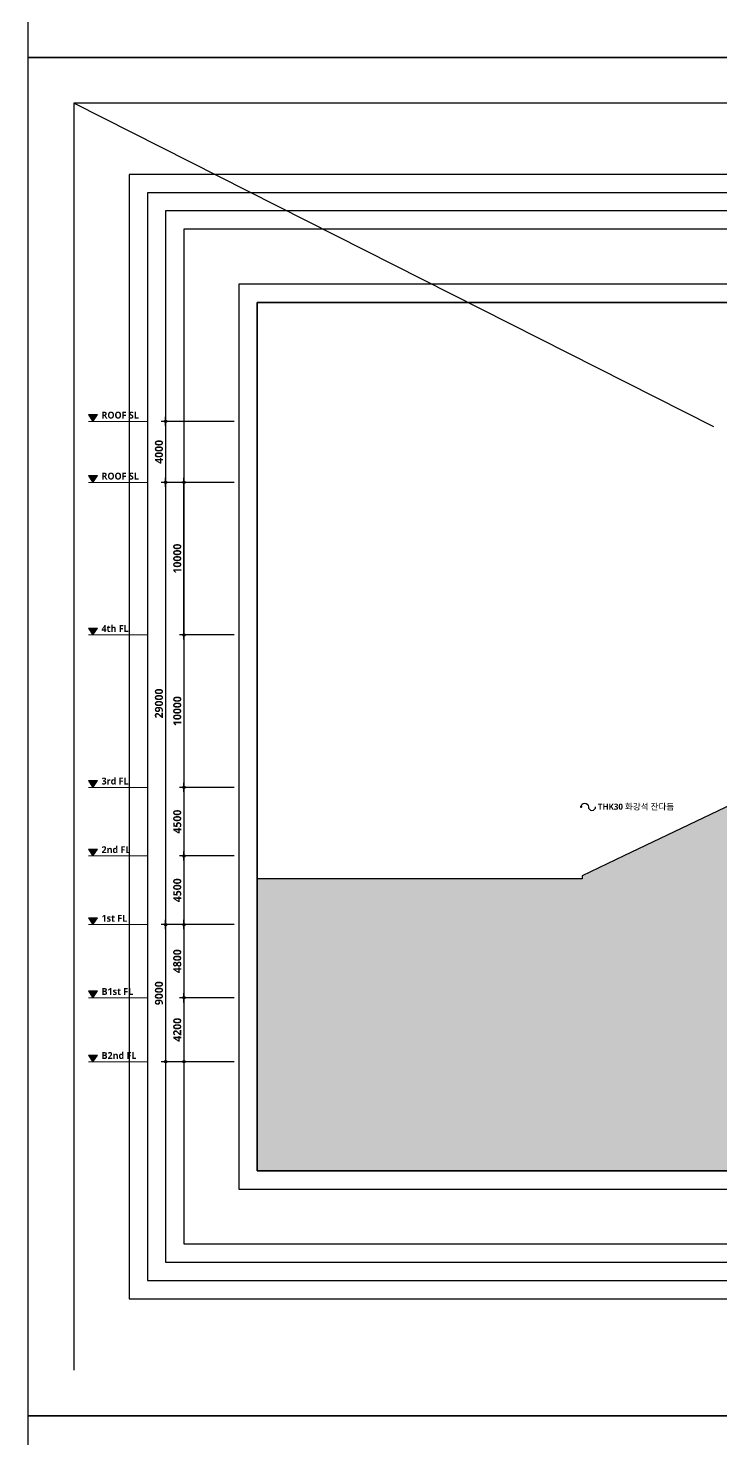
# Model space of a CAD drawing. Header units: millimetres. Extents: x 0 to 190005487, y 0 to 455456909.
# Drawn here: x 0 to 45418, y 87600 to 180110 of the extents above; entities that cross this region are included whole.
import ezdxf

# ---------------------------------------------------------------- set-up
doc = ezdxf.new("R2010")
doc.units = ezdxf.units.MM
doc.header["$LTSCALE"] = 150
doc.header["$MEASUREMENT"] = 0
doc.header["$PDSIZE"] = -10
doc.layers.get('0').update_dxf_attribs({"linetype": 'CONTINUOUS'})
doc.layers.get('Defpoints').update_dxf_attribs({"color": 153, "linetype": 'CONTINUOUS'})
for name, color, linetype in [('A-ANNO-LEAD', 4, 'CONTINUOUS'), ('A-ANNO-TEXT1', 7, 'CONTINUOUS'), ('A-SECT-SOIL-PAT1', 253, 'CONTINUOUS'), ('A-ST-AXIS-DIM', 7, 'CONTINUOUS')]:
    doc.layers.add(name, color=color, linetype=linetype)
doc.layers.add('A-MARK', color=7, linetype='CONTINUOUS', lineweight=15)
doc.layers.add('Defpoint', color=161, linetype='CONTINUOUS', plot=False)
doc.styles.add('2020음성 1차', font='NanumGothicBold.ttf')
doc.styles.add('SH_대대리576', font='NanumGothicBold.ttf')
doc.dimstyles.new('사본 SHP 600', dxfattribs={"dimscale": 150, "dimtxt": 3.5, "dimasz": 1, "dimexe": 2, "dimexo": 2, "dimgap": 1, "dimtad": 1, "dimdec": 0, "dimzin": 0, "dimdsep": 46, "dimtxsty": 'SH_대대리576', "dimblk": 'DIMDOT', "dimcen": 0.09, "dimclrt": 3, "dimadec": 0, "dimazin": 1, "dimtfac": 1, "dimtdec": 0, "dimtix": 1, "dimtmove": 2, "dimatfit": 0, "dimldrblk": 'DIMDOT', "dimfxl": 1, "dimtfillclr": 3, "dimtolj": 1, "dimtzin": 0, "dimarcsym": 0})

# ---------------------------------------------------------------- blocks, each defined once
blk = doc.blocks.new('Level - GL_Architecture-538196-단면도-1')
at = {"layer": 'A-MARK'}
blk.add_hatch(color=256, dxfattribs=at).paths.add_polyline_path([(-50332, 900), (-49732, 0), (-49132, 900)], flags=0)
for p, q in [((-50332, 900), (-49132, 900)), ((-49732, 0), (-50332, 900)), ((-49132, 900), (-49732, 0)), ((-42506, 0), (-50332, 0))]:
    blk.add_line(p, q, dxfattribs=at)
blk = doc.blocks.new('DIMDOT')
at = {"color": 0}
blk.add_line((-2, 0), (2, 0), dxfattribs=at)
for radius in [0.5, 0.25]:
    blk.add_circle((0, 0), radius, dxfattribs=at)
blk = doc.blocks.new('*D4566')
at = {"layer": 'A-ST-AXIS-DIM', "color": 0, "lineweight": -2}
for p, q in [((13512, 116524), (9912, 116524)), ((10212, 116374), (10212, 112474)), ((13512, 112324), (9912, 112324))]:
    blk.add_line(p, q, dxfattribs=at)
at = {"layer": 'Defpoints', "color": 0}
for p in [(13812, 116524), (10212, 112324), (13812, 112324)]:
    blk.add_point(p, dxfattribs=at)
at = {"layer": 'A-ST-AXIS-DIM', "color": 0, "linetype": 'ByBlock', "lineweight": -2, "xscale": 150, "yscale": 150, "zscale": 150}
for p, rotation in [((10212, 116524), 90), ((10212, 112324), 270)]:
    blk.add_blockref('DIMDOT', p, dxfattribs=dict(at, rotation=rotation))
at = {"layer": 'A-ST-AXIS-DIM', "color": 3, "insert": (9774, 114424), "char_height": 525, "attachment_point": 5, "rotation": 90, "style": 'SH_대대리576'}
blk.add_mtext('\\A1;4200', dxfattribs=at)
blk = doc.blocks.new('*D4567')
at = {"layer": 'A-ST-AXIS-DIM', "color": 0, "lineweight": -2}
for p, q in [((13512, 121324), (9912, 121324)), ((10212, 121174), (10212, 116674)), ((13512, 116524), (9912, 116524))]:
    blk.add_line(p, q, dxfattribs=at)
at = {"layer": 'Defpoints', "color": 0}
for p in [(13812, 121324), (10212, 116524), (13812, 116524)]:
    blk.add_point(p, dxfattribs=at)
at = {"layer": 'A-ST-AXIS-DIM', "color": 0, "linetype": 'ByBlock', "lineweight": -2, "xscale": 150, "yscale": 150, "zscale": 150}
for p, rotation in [((10212, 121324), 90), ((10212, 116524), 270)]:
    blk.add_blockref('DIMDOT', p, dxfattribs=dict(at, rotation=rotation))
at = {"layer": 'A-ST-AXIS-DIM', "color": 3, "insert": (9773, 118924), "char_height": 525, "attachment_point": 5, "rotation": 90, "style": 'SH_대대리576'}
blk.add_mtext('\\A1;4800', dxfattribs=at)
blk = doc.blocks.new('*D4568')
at = {"layer": 'A-ST-AXIS-DIM', "color": 0, "lineweight": -2}
for p, q in [((13512, 125824), (9912, 125824)), ((10212, 125674), (10212, 121474)), ((13512, 121324), (9912, 121324))]:
    blk.add_line(p, q, dxfattribs=at)
at = {"layer": 'Defpoints', "color": 0}
for p in [(13812, 125824), (10212, 121324), (13812, 121324)]:
    blk.add_point(p, dxfattribs=at)
at = {"layer": 'A-ST-AXIS-DIM', "color": 0, "linetype": 'ByBlock', "lineweight": -2, "xscale": 150, "yscale": 150, "zscale": 150}
for p, rotation in [((10212, 125824), 90), ((10212, 121324), 270)]:
    blk.add_blockref('DIMDOT', p, dxfattribs=dict(at, rotation=rotation))
at = {"layer": 'A-ST-AXIS-DIM', "color": 3, "insert": (9774, 123574), "char_height": 525, "attachment_point": 5, "rotation": 90, "style": 'SH_대대리576'}
blk.add_mtext('\\A1;4500', dxfattribs=at)
blk = doc.blocks.new('*D4569')
at = {"layer": 'A-ST-AXIS-DIM', "color": 0, "lineweight": -2}
for p, q in [((13512, 130324), (9912, 130324)), ((10212, 130174), (10212, 125974)), ((13512, 125824), (9912, 125824))]:
    blk.add_line(p, q, dxfattribs=at)
at = {"layer": 'Defpoints', "color": 0}
for p in [(13812, 130324), (10212, 125824), (13812, 125824)]:
    blk.add_point(p, dxfattribs=at)
at = {"layer": 'A-ST-AXIS-DIM', "color": 0, "linetype": 'ByBlock', "lineweight": -2, "xscale": 150, "yscale": 150, "zscale": 150}
for p, rotation in [((10212, 130324), 90), ((10212, 125824), 270)]:
    blk.add_blockref('DIMDOT', p, dxfattribs=dict(at, rotation=rotation))
at = {"layer": 'A-ST-AXIS-DIM', "color": 3, "insert": (9774, 128074), "char_height": 525, "attachment_point": 5, "rotation": 90, "style": 'SH_대대리576'}
blk.add_mtext('\\A1;4500', dxfattribs=at)
blk = doc.blocks.new('*D4570')
at = {"layer": 'A-ST-AXIS-DIM', "color": 0, "lineweight": -2}
for p, q in [((13512, 140324), (9912, 140324)), ((10212, 140174), (10212, 130474)), ((13512, 130324), (9912, 130324))]:
    blk.add_line(p, q, dxfattribs=at)
at = {"layer": 'Defpoints', "color": 0}
for p in [(13812, 140324), (10212, 130324), (13812, 130324)]:
    blk.add_point(p, dxfattribs=at)
at = {"layer": 'A-ST-AXIS-DIM', "color": 0, "linetype": 'ByBlock', "lineweight": -2, "xscale": 150, "yscale": 150, "zscale": 150}
for p, rotation in [((10212, 140324), 90), ((10212, 130324), 270)]:
    blk.add_blockref('DIMDOT', p, dxfattribs=dict(at, rotation=rotation))
at = {"layer": 'A-ST-AXIS-DIM', "color": 3, "insert": (9775, 135324), "char_height": 525, "attachment_point": 5, "rotation": 90, "style": 'SH_대대리576'}
blk.add_mtext('\\A1;10000', dxfattribs=at)
blk = doc.blocks.new('*D4571')
at = {"layer": 'A-ST-AXIS-DIM', "color": 0, "lineweight": -2}
for p, q in [((13512, 150324), (9912, 150324)), ((10212, 140474), (10212, 150174)), ((13512, 140324), (9912, 140324))]:
    blk.add_line(p, q, dxfattribs=at)
at = {"layer": 'Defpoints', "color": 0}
for p in [(10212, 150324), (13812, 150324), (13812, 140324)]:
    blk.add_point(p, dxfattribs=at)
at = {"layer": 'A-ST-AXIS-DIM', "color": 0, "linetype": 'ByBlock', "lineweight": -2, "xscale": 150, "yscale": 150, "zscale": 150}
for p, rotation in [((10212, 150324), 90), ((10212, 140324), 270)]:
    blk.add_blockref('DIMDOT', p, dxfattribs=dict(at, rotation=rotation))
at = {"layer": 'A-ST-AXIS-DIM', "color": 3, "insert": (9775, 145324), "char_height": 525, "attachment_point": 5, "rotation": 90, "style": 'SH_대대리576'}
blk.add_mtext('\\A1;10000', dxfattribs=at)
blk = doc.blocks.new('*D4572')
at = {"layer": 'A-ST-AXIS-DIM', "color": 0, "lineweight": -2}
for p, q in [((13512, 154324), (8712, 154324)), ((9012, 154174), (9012, 150474)), ((13512, 150324), (8712, 150324))]:
    blk.add_line(p, q, dxfattribs=at)
at = {"layer": 'Defpoints', "color": 0}
for p in [(13812, 154324), (9012, 150324), (13812, 150324)]:
    blk.add_point(p, dxfattribs=at)
at = {"layer": 'A-ST-AXIS-DIM', "color": 0, "linetype": 'ByBlock', "lineweight": -2, "xscale": 150, "yscale": 150, "zscale": 150}
for p, rotation in [((9012, 154324), 90), ((9012, 150324), 270)]:
    blk.add_blockref('DIMDOT', p, dxfattribs=dict(at, rotation=rotation))
at = {"layer": 'A-ST-AXIS-DIM', "color": 3, "insert": (8575, 152324), "char_height": 525, "attachment_point": 5, "rotation": 90, "style": 'SH_대대리576'}
blk.add_mtext('\\A1;4000', dxfattribs=at)
blk = doc.blocks.new('*D4573')
at = {"layer": 'A-ST-AXIS-DIM', "color": 0, "lineweight": -2}
for p, q in [((13512, 121324), (8712, 121324)), ((9012, 121174), (9012, 112474)), ((13512, 112324), (8712, 112324))]:
    blk.add_line(p, q, dxfattribs=at)
at = {"layer": 'Defpoints', "color": 0}
for p in [(13812, 121324), (9012, 112324), (13812, 112324)]:
    blk.add_point(p, dxfattribs=at)
at = {"layer": 'A-ST-AXIS-DIM', "color": 0, "linetype": 'ByBlock', "lineweight": -2, "xscale": 150, "yscale": 150, "zscale": 150}
for p, rotation in [((9012, 121324), 90), ((9012, 112324), 270)]:
    blk.add_blockref('DIMDOT', p, dxfattribs=dict(at, rotation=rotation))
at = {"layer": 'A-ST-AXIS-DIM', "color": 3, "insert": (8573, 116824), "char_height": 525, "attachment_point": 5, "rotation": 90, "style": 'SH_대대리576'}
blk.add_mtext('\\A1;9000', dxfattribs=at)
blk = doc.blocks.new('*D4574')
at = {"layer": 'A-ST-AXIS-DIM', "color": 0, "lineweight": -2}
for p, q in [((13512, 150324), (8712, 150324)), ((9012, 150174), (9012, 121474)), ((13512, 121324), (8712, 121324))]:
    blk.add_line(p, q, dxfattribs=at)
at = {"layer": 'Defpoints', "color": 0}
for p in [(13812, 150324), (9012, 121324), (13812, 121324)]:
    blk.add_point(p, dxfattribs=at)
at = {"layer": 'A-ST-AXIS-DIM', "color": 0, "linetype": 'ByBlock', "lineweight": -2, "xscale": 150, "yscale": 150, "zscale": 150}
for p, rotation in [((9012, 150324), 90), ((9012, 121324), 270)]:
    blk.add_blockref('DIMDOT', p, dxfattribs=dict(at, rotation=rotation))
at = {"layer": 'A-ST-AXIS-DIM', "color": 3, "insert": (8573, 135824), "char_height": 525, "attachment_point": 5, "rotation": 90, "style": 'SH_대대리576'}
blk.add_mtext('\\A1;29000', dxfattribs=at)

msp = doc.modelspace()

# ---------------------------------------------------------------- hatches: boundary and pattern name
at = {"layer": 'A-SECT-SOIL-PAT1', "transparency": 33554687}
h = msp.add_hatch(color=256, dxfattribs=at)
h.dxf.hatch_style = 1
h.paths.add_polyline_path([(15012.4, 124323.6), (15012.4, 105176.4), (99887.6, 105176.4), (99887.6, 129223.6), (46174.1, 129223.6), (39051.8, 125823.6), (36328.6, 124523.6), (36328.6, 124323.6)])

# ---------------------------------------------------------------- linework, layer by layer
for p, q in [((3000, 175200), (3000, 92100)), ((109500, 175200), (3000, 175200))]:
    msp.add_line(p, q)
msp.add_lwpolyline([(15012.4, 162123.6), (99887.6, 162123.6), (99887.6, 105176.4), (15012.4, 105176.4)], close=True)
at = {"layer": 'A-ANNO-LEAD', "const_width": 79.4}
msp.add_lwpolyline([(36218.2, 129050.2, 1), (36297.5, 129050.2, 1)], format="xyb", close=True, dxfattribs=at)
at = {"layer": 'A-ANNO-LEAD'}
msp.add_lwpolyline([(36257.9, 129050.2, -1), (36734.1, 129050.2, 0.4142136), (36972.1, 128812.1, 0.4142136), (37210.2, 129050.2, 0.4142136)], format="xyb", dxfattribs=at)
at = {"layer": 'A-SECT-SOIL-PAT1'}
msp.add_lwpolyline([(15012.4, 124323.6), (15012.4, 105176.4), (99887.6, 105176.4), (99887.6, 129223.6), (46174.1, 129223.6), (39051.8, 125823.6), (36328.6, 124523.6), (36328.6, 124323.6)], close=True, dxfattribs=at)
at = {"layer": 'Defpoint'}
msp.add_line((44961.6, 153978), (3000, 175200), dxfattribs=at)
for points in [[(0, 267300), (126000, 267300), (126000, 178200), (0, 178200)], [(0, 178200), (126000, 178200), (126000, 89100), (0, 89100)], [(6612.4, 96776.4), (108287.6, 96776.4), (108287.6, 170523.6), (6612.4, 170523.6)], [(7812.4, 97976.4), (107087.6, 97976.4), (107087.6, 169323.6), (7812.4, 169323.6)], [(9012.4, 99176.4), (105887.6, 99176.4), (105887.6, 168123.6), (9012.4, 168123.6)], [(10212.4, 100376.4), (104687.6, 100376.4), (104687.6, 166923.6), (10212.4, 166923.6)], [(13812.4, 103976.4), (101087.6, 103976.4), (101087.6, 163323.6), (13812.4, 163323.6)], [(15012.4, 105176.4), (99887.6, 105176.4), (99887.6, 162123.6), (15012.4, 162123.6)], [(0, 89100), (126000, 89100), (126000, 0), (0, 0)]]:
    msp.add_lwpolyline(points, close=True, dxfattribs=at)

# ---------------------------------------------------------------- block references
at = {"layer": 'A-MARK', "xscale": 0.4938271604938269, "yscale": 0.4938271604938269, "zscale": 0.4938271604938269}
for p in [(28802.9, 154323.6), (28802.9, 150323.6), (28802.9, 140323.6), (28802.9, 130323.6), (28802.9, 125823.6), (28802.9, 121323.6), (28802.9, 116523.6), (28802.9, 112323.6), (28802.9, 112323.6)]:
    msp.add_blockref('Level - GL_Architecture-538196-단면도-1', p, dxfattribs=at)

# ---------------------------------------------------------------- texts
at = {"layer": 'A-ANNO-TEXT1'}
for s, height, style, p in [('ROOF SL', 450, 'SH_대대리576', (4807.3, 154510.2)), ('ROOF SL', 450, 'SH_대대리576', (4807.3, 150510.2)), ('4th FL', 450, 'SH_대대리576', (4807.3, 140510.2)), ('3rd FL', 450, 'SH_대대리576', (4807.3, 130510.2)), ('THK30 화강석 잔다듬', 400, '2020음성 1차', (37359.1, 128853.6)), ('2nd FL', 450, 'SH_대대리576', (4807.3, 126010.2)), ('1st FL', 450, 'SH_대대리576', (4807.3, 121510.2)), ('B1st FL', 450, 'SH_대대리576', (4807.3, 116710.2)), ('B2nd FL', 450, 'SH_대대리576', (4807.3, 112510.2))]:
    msp.add_text(s, height=height, dxfattribs=dict(at, style=style)).set_placement(p)

# ---------------------------------------------------------------- dimensions: what is measured, and where the dimension line sits
at = {"layer": 'A-ST-AXIS-DIM'}
for base, p1, p2, angle, picture, middle in [((9012.4, 150323.6), (13812.4, 154323.6), (13812.4, 150323.6), 90, '*D4572', (8574.6, 152323.6)), ((9012.4, 121323.6), (13812.4, 150323.6), (13812.4, 121323.6), 90, '*D4574', (8572.7, 135823.6)), ((10212.4, 150323.6), (13812.4, 140323.6), (13812.4, 150323.6), 270, '*D4571', (9774.6, 145323.6)), ((10212.4, 130323.6), (13812.4, 140323.6), (13812.4, 130323.6), 90, '*D4570', (9774.6, 135323.6)), ((10212.4, 125823.6), (13812.4, 130323.6), (13812.4, 125823.6), 90, '*D4569', (9773.8, 128073.6)), ((10212.4, 121323.6), (13812.4, 125823.6), (13812.4, 121323.6), 90, '*D4568', (9773.8, 123573.6)), ((9012.4, 112323.6), (13812.4, 121323.6), (13812.4, 112323.6), 90, '*D4573', (8572.7, 116823.6)), ((10212.4, 116523.6), (13812.4, 121323.6), (13812.4, 116523.6), 90, '*D4567', (9772.7, 118923.6)), ((10212.4, 112323.6), (13812.4, 116523.6), (13812.4, 112323.6), 90, '*D4566', (9773.8, 114423.6))]:
    dim = msp.add_linear_dim(base=base, p1=p1, p2=p2, angle=angle, dimstyle='사본 SHP 600', override={"dimtxsty": 'SH_대대리576', "dimldrblk": 'DIMDOT'}, dxfattribs=at)
    dim.commit()
    dim.dimension.update_dxf_attribs({"geometry": picture, "text_midpoint": middle})

doc.saveas('drawing.dxf')
